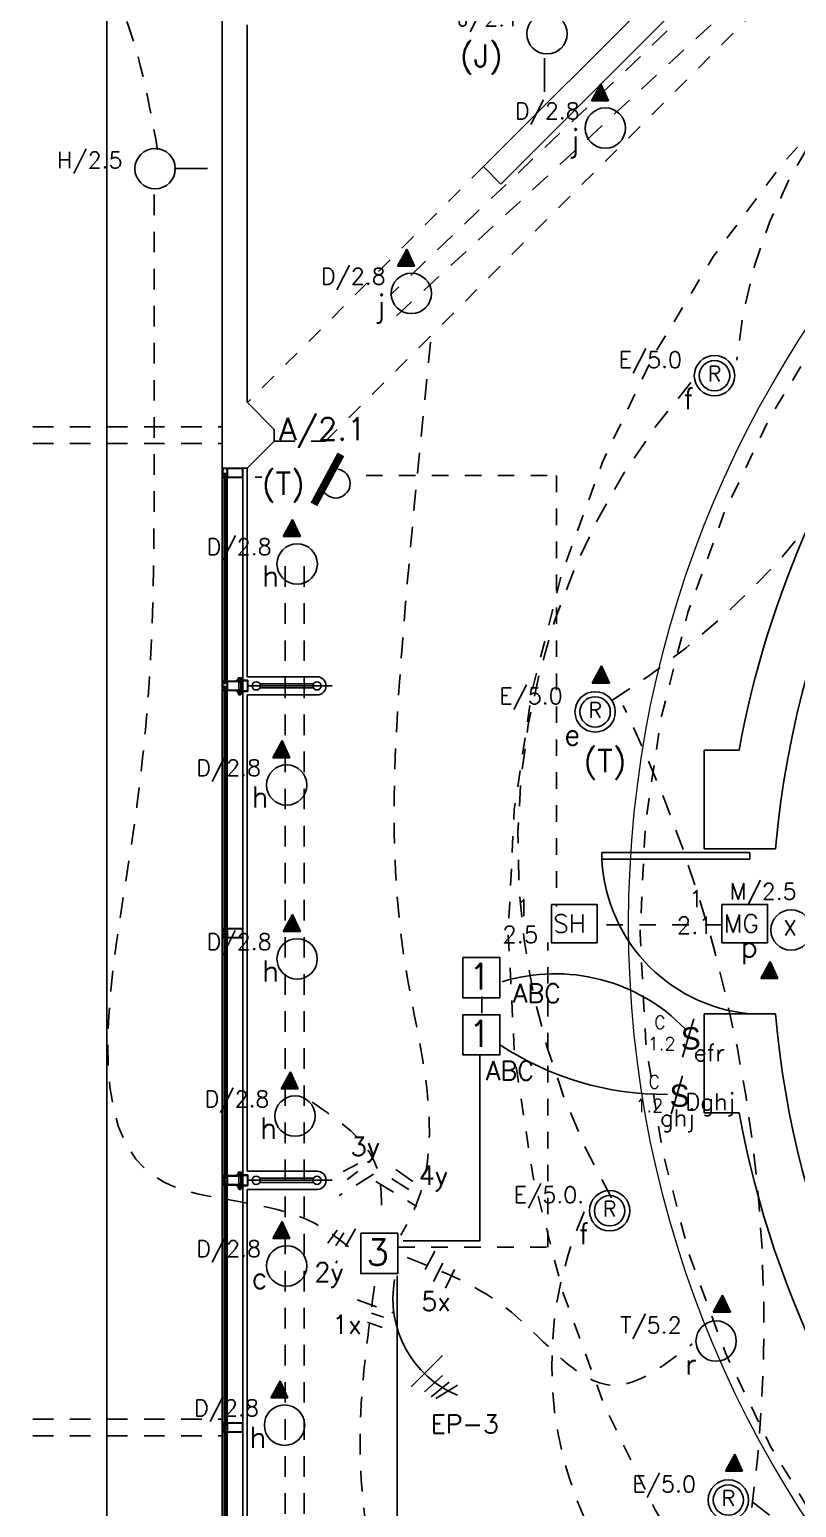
# Model space of a CAD drawing. Extents: x 630.7 to 694.4, y 620.3 to 665.5.
# Drawn here: x 666.73 to 671.39, y 640.06 to 649.03 of the extents above; entities that cross this region are included whole.
import ezdxf

# ---------------------------------------------------------------- set-up
doc = ezdxf.new("R2010")
doc.units = 0
doc.header["$LTSCALE"] = 0.5
doc.header["$MEASUREMENT"] = 0
for name, pattern in [('DASHED2', [0.375, 0.25, -0.125]), ('HIDDEN', [0.375, 0.25, -0.125]), ('HIDDEN2', [0.1875, 0.125, -0.0625]), ('PHANTOM2', [31.75, 15.875, -3.175, 3.175, -3.175, 3.175, -3.175])]:
    doc.linetypes.add(name, pattern=pattern)
for name, color, linetype in [('ALUMBRADO', 3, 'CONTINUOUS'), ('LUCES', 170, 'CONTINUOUS'), ('PARED', 1, 'CONTINUOUS'), ('paredes', 1, 'CONTINUOUS'), ('pisoplanta', 1, 'CONTINUOUS'), ('PROYECCIONES', 6, 'HIDDEN'), ('PUERTAS', 6, 'CONTINUOUS'), ('SEÑALES', 4, 'CONTINUOUS'), ('texturas', 6, 'CONTINUOUS'), ('TOMAS', 4, 'HIDDEN2'), ('tuberia_alumbrado', 3, 'DASHED2'), ('ventanas', 6, 'CONTINUOUS'), ('vidrio', 6, 'CONTINUOUS')]:
    doc.layers.add(name, color=color, linetype=linetype)
doc.styles.add('romans', font='romans.shx')

# ---------------------------------------------------------------- blocks, each defined once
blk = doc.blocks.new('apoymuro-cortina')
at = {"layer": 'vidrio', "color": 1, "linetype": 'Continuous'}
for p, q in [((0, 0), (-0.0989, 0)), ((0, -0.0574), (0, 0)), ((-0.125, -0.0006), (-0.125, -0.0568)), ((-0.1193, 0), (-0.1244, 0)), ((-0.1244, -0.0574), (-0.1193, -0.0574)), ((-0.122, -0.0096), (-0.122, -0.0032)), ((-0.122, -0.032), (-0.122, -0.0134)), ((-0.0962, -0.032), (-0.122, -0.032)), ((-0.122, -0.0348), (-0.0962, -0.0348)), ((-0.122, -0.044), (-0.122, -0.0348)), ((-0.122, -0.0542), (-0.122, -0.0478)), ((-0.1213, -0.0026), (-0.1199, -0.0026)), ((-0.1199, -0.0102), (-0.1213, -0.0102)), ((-0.1213, -0.0128), (-0.1193, -0.0128)), ((-0.1193, -0.0447), (-0.1213, -0.0447)), ((-0.1213, -0.0472), (-0.1199, -0.0472)), ((-0.1199, -0.0549), (-0.1213, -0.0549)), ((-0.1199, -0.0026), (-0.1199, -0.0038)), ((-0.1199, -0.0089), (-0.1199, -0.0102)), ((-0.1199, -0.0472), (-0.1199, -0.0485)), ((-0.1199, -0.0536), (-0.1199, -0.0549)), ((-0.1186, -0.0038), (-0.1186, -0.0006)), ((-0.1186, -0.0121), (-0.1186, -0.0089)), ((-0.1186, -0.0485), (-0.1186, -0.0453)), ((-0.1186, -0.0568), (-0.1186, -0.0536)), ((-0.0995, -0.0006), (-0.0995, -0.0038)), ((-0.0995, -0.0089), (-0.0995, -0.0121)), ((-0.0995, -0.0453), (-0.0995, -0.0485)), ((-0.0995, -0.0536), (-0.0995, -0.0568)), ((-0.0989, -0.0128), (-0.0968, -0.0128)), ((-0.0968, -0.0447), (-0.0989, -0.0447)), ((-0.0989, -0.0574), (-0.0938, -0.0574)), ((-0.0982, -0.0026), (-0.0968, -0.0026)), ((-0.0982, -0.0038), (-0.0982, -0.0026)), ((-0.0982, -0.0102), (-0.0982, -0.0089)), ((-0.0968, -0.0102), (-0.0982, -0.0102)), ((-0.0982, -0.0472), (-0.0968, -0.0472)), ((-0.0982, -0.0485), (-0.0982, -0.0472)), ((-0.0982, -0.0549), (-0.0982, -0.0536)), ((-0.0968, -0.0549), (-0.0982, -0.0549)), ((-0.0962, -0.0032), (-0.0962, -0.0096)), ((-0.0962, -0.0134), (-0.0962, -0.032)), ((-0.0962, -0.0348), (-0.0962, -0.044)), ((-0.0962, -0.0478), (-0.0962, -0.0542)), ((-0.0938, -0.0574), (0, -0.0574)), ((-0.0931, -0.0033), (-0.0931, -0.0541)), ((-0.0036, -0.0028), (-0.0926, -0.0028)), ((-0.0926, -0.0546), (-0.0036, -0.0546)), ((-0.0031, -0.0541), (-0.0031, -0.0033))]:
    blk.add_line(p, q, dxfattribs=at)
at = {"layer": 'vidrio', "linetype": 'Continuous'}
for p, q in [((-0.0397, 0.0015), (-0.0397, 0.0051)), ((-0.0397, 0.0051), (0.0307, 0.0051)), ((0.0272, 0.0015), (-0.0397, 0.0015)), ((-0.0318, 0.0056), (-0.0318, 0.0075)), ((-0.0318, 0.0075), (-0.0055, 0.0075)), ((-0.0055, 0.0056), (-0.0318, 0.0056)), ((-0.0087, 0.0103), (-0.0287, 0.0103)), ((-0.0287, 0.0103), (-0.0287, 0.0078)), ((-0.0287, 0.0078), (-0.0087, 0.0078)), ((-0.0283, 0.0111), (-0.0283, 0.0201)), ((-0.026, 0.0207), (-0.0113, 0.0207)), ((-0.0113, 0.0105), (-0.026, 0.0105)), ((-0.0237, 0.0201), (-0.0237, 0.0111)), ((-0.0145, 0.0208), (-0.0228, 0.0208)), ((-0.0137, 0.0111), (-0.0137, 0.0201)), ((-0.009, 0.0201), (-0.009, 0.0111)), ((-0.0087, 0.0078), (-0.0087, 0.0103)), ((-0.0055, 0.0075), (-0.0055, 0.0056)), ((0.0272, -0.0589), (0.0272, 0.0015)), ((0.0307, -0.0625), (0.0307, 0.0051)), ((-0.1052, -0.0438), (-0.1133, -0.0438)), ((-0.0397, -0.0589), (0.0272, -0.0589)), ((-0.0397, -0.0625), (-0.0397, -0.0589)), ((0.0307, -0.0625), (-0.0397, -0.0625)), ((-0.0318, -0.0631), (-0.0318, -0.065)), ((-0.0055, -0.0631), (-0.0318, -0.0631)), ((-0.0318, -0.065), (-0.0055, -0.065)), ((-0.0287, -0.0677), (-0.0287, -0.0652)), ((-0.0287, -0.0652), (-0.0087, -0.0652)), ((-0.0087, -0.0677), (-0.0287, -0.0677)), ((-0.0283, -0.0686), (-0.0283, -0.0775)), ((-0.0113, -0.068), (-0.026, -0.068)), ((-0.026, -0.0782), (-0.0113, -0.0782)), ((-0.0127, -0.0055), (-0.0248, -0.0055)), ((-0.0248, -0.0055), (-0.0248, -0.0516)), ((-0.0248, -0.0516), (-0.0127, -0.0516)), ((-0.0247, -0.083), (-0.0247, -0.0782)), ((-0.0127, -0.0792), (-0.0247, -0.0792)), ((-0.0127, -0.0811), (-0.0247, -0.0811)), ((-0.0247, -0.083), (-0.0237, -0.0839)), ((-0.0127, -0.083), (-0.0247, -0.083)), ((-0.0237, -0.0775), (-0.0237, -0.0686)), ((-0.0136, -0.0839), (-0.0237, -0.0839)), ((-0.0145, -0.0783), (-0.0228, -0.0783)), ((-0.0145, -0.0802), (-0.0228, -0.0802)), ((-0.0145, -0.0821), (-0.0228, -0.0821)), ((-0.0187, -0.0838), (-0.0187, -0.0839)), ((-0.0137, -0.0686), (-0.0137, -0.0775)), ((-0.0127, -0.083), (-0.0136, -0.0839)), ((-0.0127, -0.0516), (-0.0127, -0.0055)), ((-0.0127, -0.083), (-0.0127, -0.0782)), ((-0.009, -0.0775), (-0.009, -0.0686)), ((-0.0087, -0.0652), (-0.0087, -0.0677)), ((-0.0055, -0.065), (-0.0055, -0.0631))]:
    blk.add_line(p, q, dxfattribs=at)
at = {"layer": 'vidrio', "color": 1, "linetype": 'Continuous', "extrusion": (0, 0, -1)}
for centre, major_axis, start_param, end_param in [((-0.0989, -0.0006), (0.000451, -0.000451), 2.356194, 3.926991), ((-0.1244, -0.0006), (0.000451, -0.000451), 2.356194, 3.926991), ((-0.1244, -0.0568), (0.000451, 0.000451), 2.356194, 3.926991), ((-0.1213, -0.0032), (0.000451, -0.000451), 2.356194, 3.926991), ((-0.1213, -0.0096), (0.000451, 0.000451), 2.356194, 3.926991), ((-0.1213, -0.0134), (0.000451, -0.000451), 2.356194, 3.926991), ((-0.1213, -0.044), (0.000451, 0.000451), 2.356194, 3.926991), ((-0.1213, -0.0478), (0.000451, -0.000451), 2.356194, 3.926991), ((-0.1213, -0.0542), (0.000451, 0.000451), 2.356194, 3.926991), ((-0.1193, -0.0038), (0.000451, 0.000451), 2.356194, 3.926991), ((-0.1193, -0.0089), (0.000451, -0.000451), 2.356194, 3.926991), ((-0.1193, -0.0485), (0.000451, 0.000451), 2.356194, 3.926991), ((-0.1193, -0.0536), (0.000451, -0.000451), 2.356194, 3.926991), ((-0.1193, -0.0006), (0.000451, -0.000451), 3.926991, 5.497787), ((-0.1193, -0.0038), (0.000451, -0.000451), -0.785398, 0.785398), ((-0.1193, -0.0089), (0.000451, -0.000451), 3.926991, 5.497787), ((-0.1193, -0.0121), (0.000451, -0.000451), -0.785398, 0.785398), ((-0.1193, -0.0453), (0.000451, -0.000451), 3.926991, 5.497787), ((-0.1193, -0.0485), (0.000451, -0.000451), -0.785398, 0.785398), ((-0.1193, -0.0536), (0.000451, -0.000451), 3.926991, 5.497787), ((-0.1193, -0.0568), (0.000451, -0.000451), -0.785398, 0.785398), ((-0.0989, -0.0038), (0.000451, 0.000451), 2.356194, 3.926991), ((-0.0989, -0.0089), (0.000451, -0.000451), 2.356194, 3.926991), ((-0.0989, -0.0121), (0.000451, 0.000451), 2.356194, 3.926991), ((-0.0989, -0.0453), (0.000451, -0.000451), 2.356194, 3.926991), ((-0.0989, -0.0485), (0.000451, 0.000451), 2.356194, 3.926991), ((-0.0989, -0.0536), (0.000451, -0.000451), 2.356194, 3.926991), ((-0.0989, -0.0568), (0.000451, 0.000451), 2.356194, 3.926991), ((-0.0989, -0.0038), (0.000451, -0.000451), -0.785398, 0.785398), ((-0.0989, -0.0089), (0.000451, -0.000451), 3.926991, 5.497787), ((-0.0989, -0.0485), (0.000451, -0.000451), -0.785398, 0.785398), ((-0.0989, -0.0536), (0.000451, -0.000451), 3.926991, 5.497787), ((-0.0968, -0.0032), (0.000451, 0.000451), 5.497787, 7.068583), ((-0.0968, -0.0096), (0.000451, -0.000451), -0.785398, 0.785398), ((-0.0968, -0.0134), (0.000451, -0.000451), 3.926991, 5.497787), ((-0.0968, -0.044), (0.000451, -0.000451), -0.785398, 0.785398), ((-0.0968, -0.0478), (0.000451, 0.000451), 5.497787, 7.068583), ((-0.0926, -0.0033), (0.000361, 0.000361), 3.926991, 5.497787), ((-0.0926, -0.0541), (0.000361, 0.000361), 2.356194, 3.926991)]:
    blk.add_ellipse(centre, major_axis=major_axis, ratio=1, start_param=start_param, end_param=end_param, dxfattribs=at)
at = {"layer": 'vidrio', "linetype": 'Continuous', "extrusion": (0, 0, -1)}
for centre, major_axis, start_param, end_param in [((-0.026, 0.0161), (0.00325, -0.00325), 3.399063, 4.454918), ((-0.026, 0.0151), (0.00325, -0.00325), 0.257471, 1.313326), ((-0.0187, 0.0004), (0.0144, -0.0144), 3.678281, 4.175701), ((-0.0187, 0.0309), (0.0144, 0.0144), 2.107484, 2.604904), ((-0.0113, 0.0161), (0.00325, -0.00325), 3.399063, 4.454918), ((-0.0113, 0.0151), (0.00325, -0.00325), 0.257471, 1.313326), ((-0.026, -0.0726), (0.00325, 0.00325), 4.96986, 6.025715), ((-0.026, -0.0736), (0.00325, 0.00325), 1.828267, 2.884122), ((-0.0187, -0.0883), (0.0144, 0.0144), 5.249077, 5.746497), ((-0.0187, -0.0578), (0.0144, -0.0144), 0.536688, 1.034108), ((-0.0113, -0.0726), (0.00325, 0.00325), 4.96986, 6.025715), ((-0.0113, -0.0736), (0.00325, 0.00325), 1.828267, 2.884122)]:
    blk.add_ellipse(centre, major_axis=major_axis, ratio=1, start_param=start_param, end_param=end_param, dxfattribs=at)
at = {"layer": 'vidrio', "color": 5, "linetype": 'Continuous', "extrusion": (0, 0, -1)}
for centre, major_axis, start_param, end_param in [((-0.0036, -0.0033), (0.000361, -0.000361), 3.926991, 5.497787), ((-0.0036, -0.0541), (0.000361, 0.000361), 0.785398, 2.356194)]:
    blk.add_ellipse(centre, major_axis=major_axis, ratio=1, start_param=start_param, end_param=end_param, dxfattribs=at)

msp = doc.modelspace()

# ---------------------------------------------------------------- linework, layer by layer
at = {"layer": 'ALUMBRADO', "linetype": 'Continuous'}
for p, q in [((669.8603, 648.6493), (669.8603, 648.8521)), ((667.8155, 648.1845), (667.6128, 648.1845))]:
    msp.add_line(p, q, dxfattribs=at)
at = {"layer": 'ALUMBRADO', "color": 1}
for p, q in [((670.2021, 648.6979), (670.1455, 648.5942)), ((670.2493, 648.5942), (670.2021, 648.6979)), ((670.1455, 648.5942), (670.2493, 648.5942)), ((669.0245, 647.6947), (668.9678, 647.591)), ((669.0716, 647.591), (669.0245, 647.6947)), ((668.9678, 647.591), (669.0716, 647.591)), ((668.3318, 646.0534), (668.2752, 645.9497)), ((668.379, 645.9497), (668.3318, 646.0534)), ((668.2752, 645.9497), (668.379, 645.9497)), ((670.2072, 645.1652), (670.1506, 645.0615)), ((670.2544, 645.0615), (670.2072, 645.1652)), ((670.1506, 645.0615), (670.2544, 645.0615)), ((668.2678, 644.7123), (668.2112, 644.6086)), ((668.315, 644.6086), (668.2678, 644.7123)), ((668.2112, 644.6086), (668.315, 644.6086)), ((668.3315, 643.657), (668.2748, 643.5533)), ((668.3786, 643.5533), (668.3315, 643.657)), ((668.2748, 643.5533), (668.3786, 643.5533)), ((671.2303, 643.3729), (671.1736, 643.2691)), ((671.2774, 643.2691), (671.2303, 643.3729)), ((671.1736, 643.2691), (671.2774, 643.2691)), ((668.3187, 642.7035), (668.2621, 642.5998)), ((668.3659, 642.5998), (668.3187, 642.7035)), ((668.2621, 642.5998), (668.3659, 642.5998)), ((668.2678, 641.7945), (668.2112, 641.6908)), ((668.315, 641.6908), (668.2678, 641.7945)), ((668.2112, 641.6908), (668.315, 641.6908)), ((670.9414, 641.3476), (670.8848, 641.2438)), ((670.9885, 641.2438), (670.9414, 641.3476)), ((670.8848, 641.2438), (670.9885, 641.2438)), ((668.2551, 640.8283), (668.1985, 640.7245)), ((668.3023, 640.7245), (668.2551, 640.8283)), ((668.1985, 640.7245), (668.3023, 640.7245)), ((671.0155, 640.3834), (670.9589, 640.2796)), ((671.0627, 640.2796), (671.0155, 640.3834)), ((670.9589, 640.2796), (671.0627, 640.2796))]:
    msp.add_line(p, q, dxfattribs=at)
at = {"layer": 'ALUMBRADO', "const_width": 0.0468}
msp.add_lwpolyline([(668.6248, 646.4493), (668.461, 646.1454)], dxfattribs=at)
at = {"layer": 'ALUMBRADO'}
for points in [[(669.3651, 643.3963), (669.5896, 643.3963), (669.5896, 643.1522), (669.3651, 643.1522)], [(669.3651, 643.0489), (669.5896, 643.0489), (669.5896, 642.8048), (669.3651, 642.8048)], [(668.7454, 641.7229), (668.9698, 641.7229), (668.9698, 641.4788), (668.7454, 641.4788)]]:
    msp.add_lwpolyline(points, close=True, dxfattribs=at)
for centre in [(669.8755, 649.0008), (670.2296, 648.4286), (667.4968, 648.1825), (669.052, 647.4254), (670.8922, 646.9264), (668.3593, 645.784), (670.1678, 644.8866), (668.2954, 644.443), (671.3569, 643.5633), (668.359, 643.3877), (668.3462, 642.4341), (670.2556, 641.8597), (668.2953, 641.5252), (670.902, 641.0689), (668.2826, 640.5589), (670.9762, 640.1047)]:
    msp.add_circle(centre, 0.1225, dxfattribs=at)
at = {"layer": 'ALUMBRADO', "color": 1}
for centre in [(670.8922, 646.9264), (670.1678, 644.8866), (670.2556, 641.8597), (670.9762, 640.1047)]:
    msp.add_circle(centre, 0.0921, dxfattribs=at)
at = {"layer": 'ALUMBRADO'}
msp.add_arc((668.5928, 646.272), 0.0878, 202.09688, 81.22378, dxfattribs=at)
at = {"layer": 'ALUMBRADO', "color": 1}
for points in [[(670.1455, 648.5942), (670.2021, 648.6979), (670.2493, 648.5942)], [(668.9678, 647.591), (669.0245, 647.6947), (669.0716, 647.591)], [(668.2752, 645.9497), (668.3318, 646.0534), (668.379, 645.9497)], [(670.1506, 645.0615), (670.2072, 645.1652), (670.2544, 645.0615)], [(668.2112, 644.6086), (668.2678, 644.7123), (668.315, 644.6086)], [(668.2748, 643.5533), (668.3315, 643.657), (668.3786, 643.5533)], [(671.1736, 643.2691), (671.2303, 643.3729), (671.2774, 643.2691)], [(668.2621, 642.5998), (668.3187, 642.7035), (668.3659, 642.5998)], [(668.2112, 641.6908), (668.2678, 641.7945), (668.315, 641.6908)], [(670.8848, 641.2438), (670.9414, 641.3476), (670.9885, 641.2438)], [(668.1985, 640.7245), (668.2551, 640.8283), (668.3023, 640.7245)], [(670.9589, 640.2796), (671.0155, 640.3834), (671.0627, 640.2796)]]:
    msp.add_solid(points, dxfattribs=at)
at = {"layer": 'LUCES'}
for p, q in [((670.7658, 643.0249), (670.6977, 642.7923)), ((670.6976, 642.6775), (670.6295, 642.4449))]:
    msp.add_line(p, q, dxfattribs=at)
at = {"layer": 'PARED'}
msp.add_line((670.8299, 644.6548), (671.0411, 644.6548), dxfattribs=at)
at = {"layer": 'paredes'}
for p, q in [((669.4899, 648.1954), (672.5847, 651.2902)), ((669.5959, 648.0893), (672.4968, 650.9902)), ((667.9049, 646.3652), (667.9049, 649.1164)), ((668.0549, 649.0542), (668.0549, 646.7652)), ((669.4899, 648.1954), (669.5959, 648.0893)), ((668.2195, 646.6005), (668.0549, 646.7652)), ((668.0549, 646.3652), (668.2195, 646.5298)), ((668.2195, 646.5298), (668.2195, 646.6005)), ((668.0549, 646.3652), (667.9049, 646.3652)), ((670.8299, 644.6548), (670.8299, 644.0548)), ((670.8299, 642.4548), (670.8299, 643.0548))]:
    msp.add_line(p, q, dxfattribs=at)
at = {"layer": 'paredes', "color": 6}
msp.add_line((667.9049, 646.3652), (667.9049, 637.509), dxfattribs=at)
at = {"layer": 'paredes', "ltscale": 0.75}
for p, q in [((670.8299, 644.0548), (671.262, 644.0548)), ((670.8299, 643.0548), (671.262, 643.0548)), ((670.8299, 642.4548), (671.0411, 642.4548))]:
    msp.add_line(p, q, dxfattribs=at)
for radius, start, end in [(5.75, 4.98854, 175.01146), (6.05, 115.47064, 169.52432), (5.75, 184.98854, 259.98459), (6.05, 190.47568, 254.66496)]:
    msp.add_arc((676.9903, 643.5548), radius, start, end, dxfattribs=at)
at = {"layer": 'pisoplanta', "color": 6}
for p, q in [((668.0549, 646.3652), (668.0549, 645.0994)), ((668.4799, 645.0994), (668.0549, 645.0994)), ((668.4799, 644.9894), (668.0549, 644.9894)), ((668.0549, 642.0994), (668.0549, 644.9894)), ((668.4799, 642.0994), (668.0549, 642.0994)), ((668.4799, 641.9894), (668.0549, 641.9894)), ((668.0549, 641.9894), (668.0549, 639.0994))]:
    msp.add_line(p, q, dxfattribs=at)
for centre in [(668.4799, 645.0444), (668.4799, 642.0444)]:
    msp.add_arc(centre, 0.055, 270, 90, dxfattribs=at)
at = {"layer": 'PROYECCIONES', "ltscale": 0.8}
for p, q in [((668.5314, 646.5298), (672.7443, 650.7427)), ((669.4899, 648.1954), (668.0573, 646.7628))]:
    msp.add_line(p, q, dxfattribs=at)
at = {"layer": 'PROYECCIONES'}
for p, q in [((663.8299, 646.6152), (667.9049, 646.6152)), ((663.8299, 646.5152), (667.9049, 646.5152)), ((668.2195, 646.5298), (668.5314, 646.5298)), ((663.8299, 640.5944), (667.9049, 640.5944)), ((663.8299, 640.4944), (667.9049, 640.4944))]:
    msp.add_line(p, q, dxfattribs=at)
at = {"layer": 'PROYECCIONES', "color": 6}
for p, q in [((667.9165, 640.5504), (667.9246, 640.5504)), ((667.9337, 640.5189), (667.9337, 640.5182))]:
    msp.add_line(p, q, dxfattribs=at)
at = {"layer": 'PROYECCIONES', "ltscale": 0.8}
for radius, start in [(7.35, 270.37175), (6.55, 270.41716)]:
    msp.add_arc((676.9903, 643.5548), radius, start, 270, dxfattribs=at)
at = {"layer": 'PUERTAS'}
msp.add_line((668.1451, 646.3103), (668.1051, 646.3103), dxfattribs=at)
at = {"layer": 'PUERTAS', "ltscale": 0.1}
for p, q in [((671.1075, 644.0328), (670.2075, 644.0328)), ((671.1075, 644.0328), (671.1075, 643.9928)), ((671.1075, 643.9928), (670.2075, 643.9928))]:
    msp.add_line(p, q, dxfattribs=at)
msp.add_arc((671.1982, 644.0414), 0.9908, 180.49501, 264.7466, dxfattribs=at)
at = {"layer": 'SEÑALES', "color": 5}
for points in [[(669.9024, 643.7177), (670.1795, 643.7177), (670.1795, 643.4856), (669.9024, 643.4856)], [(670.9375, 643.7183), (671.2146, 643.7183), (671.2146, 643.4861), (670.9375, 643.4861)]]:
    msp.add_lwpolyline(points, close=True, dxfattribs=at)
at = {"layer": 'texturas', "color": 1}
msp.add_line((667.2049, 649.4063), (667.2049, 637.219), dxfattribs=at)
at = {"layer": 'TOMAS'}
for p, q in [((668.7771, 646.3199), (669.9337, 646.3199)), ((669.9337, 646.3199), (669.9337, 643.7061)), ((670.236, 643.595), (670.93, 643.595)), ((669.8809, 641.6383), (669.8809, 643.4876)), ((668.9734, 641.6383), (669.8809, 641.6383))]:
    msp.add_line(p, q, dxfattribs=at)
at = {"layer": 'tuberia_alumbrado'}
for p, q in [((672.2342, 650.5701), (668.9233, 647.4159)), ((668.9619, 647.2905), (672.4369, 650.5025)), ((668.2871, 639.3455), (668.2871, 645.7972)), ((668.4016, 639.3455), (668.4016, 645.7972)), ((668.7273, 642.1451), (668.6392, 642.097)), ((668.8234, 642.081), (668.6151, 641.9529)), ((668.7273, 642.097), (668.6632, 642.049)), ((668.8376, 642.0371), (669.0859, 641.885)), ((668.9337, 642.0531), (669.0378, 641.989)), ((668.9577, 642.1091), (669.0619, 642.0371)), ((668.602, 641.7429), (668.5459, 641.6628)), ((668.7142, 641.7509), (668.594, 641.5427)), ((668.6421, 641.7268), (668.594, 641.6468)), ((669.1948, 641.6148), (669.0907, 641.4147)), ((669.2429, 641.5427), (669.1868, 641.4307)), ((669.315, 641.5027), (669.2589, 641.3906)), ((668.7228, 641.3192), (668.9471, 641.2391)), ((668.8109, 641.2391), (668.883, 641.2151)), ((668.7868, 641.1831), (668.875, 641.1511))]:
    msp.add_line(p, q, dxfattribs=at)
at = {"layer": 'tuberia_alumbrado', "color": 4, "linetype": 'Continuous'}
for p, q in [((669.48, 643.1607), (669.48, 643.0585)), ((669.4686, 641.6769), (669.4686, 642.7989)), ((669.002, 641.6769), (669.4686, 641.6769))]:
    msp.add_line(p, q, dxfattribs=at)
at = {"layer": 'tuberia_alumbrado', "color": 4, "linetype": 'PHANTOM2'}
msp.add_line((668.9663, 641.4647), (668.9663, 639.6799), dxfattribs=at)
at = {"layer": 'tuberia_alumbrado', "color": 5, "linetype": 'Continuous'}
for p, q in [((669.2418, 640.981), (669.0513, 640.7906)), ((669.2418, 640.8607), (669.1315, 640.7605)), ((669.2819, 640.8206), (669.1716, 640.7305)), ((669.3321, 640.8006), (669.2017, 640.7204))]:
    msp.add_line(p, q, dxfattribs=at)
at = {"layer": 'tuberia_alumbrado', "color": 5, "linetype": 'Continuous', "lineweight": 15}
msp.add_circle((676.9552, 643.6002), 6.5842, dxfattribs=at)
at = {"layer": 'tuberia_alumbrado'}
for centre, radius, start, end in [((673.9771, 646.7587), 2.9613, 87.43989, 174.92806), ((667.718, 649.0317), 4.8085, 302.10234, 353.50514), ((673.9896, 644.0733), 4.2911, 139.04551, 209.97988), ((662.5695, 641.1832), 8.6231, 352.51614, 25.71304), ((672.1926, 640.9263), 2.2883, 156.08353, 266.63847), ((662.0359, 628.4236), 14.7908, 38.51491, 52.42169)]:
    msp.add_arc(centre, radius, start, end, dxfattribs=at)
at = {"layer": 'tuberia_alumbrado', "color": 4, "linetype": 'Continuous'}
for centre, radius, start, end in [((669.9253, 642.2013), 1.0965, 44.01363, 107.10839), ((670.595, 644.3971), 1.8314, 236.81208, 270.34215)]:
    msp.add_arc(centre, radius, start, end, dxfattribs=at)
at = {"layer": 'tuberia_alumbrado', "color": 5, "linetype": 'Continuous'}
msp.add_arc((669.5731, 641.3256), 0.6329, 169.41537, 247.61075, dxfattribs=at)
at = {"layer": 'tuberia_alumbrado'}
for points in [[(667.5124, 648.2976), (667.2369, 649.2807), (665.3869, 651.0746), (664.9015, 651.848)], [(667.4906, 648.0249), (667.4906, 646.4168), (667.3642, 644.1541), (667.5481, 642.0348), (668.4676, 641.7821), (668.709, 641.6098)], [(669.1685, 647.1291), (668.9888, 645.1835), (669.0188, 643.3277), (669.0787, 641.891), (668.9888, 641.7114)], [(668.4496, 642.5196), (668.839, 642.1305), (668.869, 641.8012)], [(669.026, 641.5753), (669.66, 641.2435), (670.2739, 640.801), (670.7569, 641.0524)], [(668.5095, 638.1196), (668.7791, 638.2992), (668.7791, 639.9454), (668.7791, 641.023), (668.839, 641.472)]]:
    msp.add_spline(points, degree=3, dxfattribs=at)
at = {"layer": 'ventanas'}
msp.add_line((668.0299, 646.3652), (668.0299, 637.5608), dxfattribs=at)
at = {"layer": 'vidrio', "color": 1, "linetype": 'Continuous'}
for p, q in [((667.9048, 646.3646), (667.9048, 646.3084)), ((667.9106, 646.3652), (667.9055, 646.3652)), ((667.9079, 646.3556), (667.9079, 646.362)), ((667.9079, 646.3332), (667.9079, 646.3518)), ((667.9337, 646.3332), (667.9079, 646.3332)), ((667.9085, 646.3626), (667.9099, 646.3626)), ((667.9099, 646.355), (667.9085, 646.355)), ((667.9085, 646.3524), (667.9106, 646.3524)), ((667.9099, 646.3626), (667.9099, 646.3614)), ((667.9099, 646.3563), (667.9099, 646.355)), ((667.9112, 646.3614), (667.9112, 646.3646)), ((667.9112, 646.3531), (667.9112, 646.3563)), ((667.9303, 646.3646), (667.9303, 646.3614)), ((667.9303, 646.3563), (667.9303, 646.3531)), ((668.0299, 646.3652), (667.931, 646.3652)), ((667.931, 646.3524), (667.933, 646.3524)), ((667.9316, 646.3626), (667.933, 646.3626)), ((667.9316, 646.3614), (667.9316, 646.3626)), ((667.9316, 646.355), (667.9316, 646.3563)), ((667.933, 646.355), (667.9316, 646.355)), ((667.9337, 646.362), (667.9337, 646.3556)), ((667.9337, 646.3518), (667.9337, 646.3332)), ((667.9367, 646.3619), (667.9367, 646.3111)), ((668.0263, 646.3624), (667.9372, 646.3624)), ((668.0268, 646.3111), (668.0268, 646.3619)), ((668.0299, 646.3078), (668.0299, 646.3652)), ((667.9055, 646.3078), (667.9106, 646.3078)), ((667.9079, 646.3304), (667.9337, 646.3304)), ((667.9079, 646.3212), (667.9079, 646.3304)), ((667.9079, 646.311), (667.9079, 646.3174)), ((667.9106, 646.3205), (667.9085, 646.3205)), ((667.9085, 646.318), (667.9099, 646.318)), ((667.9099, 646.3103), (667.9085, 646.3103)), ((667.9099, 646.318), (667.9099, 646.3167)), ((667.9099, 646.3116), (667.9099, 646.3103)), ((667.9112, 646.3167), (667.9112, 646.3199)), ((667.9112, 646.3084), (667.9112, 646.3116)), ((667.9303, 646.3199), (667.9303, 646.3167)), ((667.9303, 646.3116), (667.9303, 646.3084)), ((667.933, 646.3205), (667.931, 646.3205)), ((667.931, 646.3078), (667.9361, 646.3078)), ((667.9316, 646.318), (667.933, 646.318)), ((667.9316, 646.3167), (667.9316, 646.318)), ((667.9316, 646.3103), (667.9316, 646.3116)), ((667.933, 646.3103), (667.9316, 646.3103)), ((667.9337, 646.3304), (667.9337, 646.3212)), ((667.9337, 646.3174), (667.9337, 646.311)), ((667.9361, 646.3078), (668.0299, 646.3078)), ((667.9372, 646.3106), (668.0263, 646.3106)), ((667.9048, 643.5724), (667.9048, 643.5163)), ((667.9106, 643.5731), (667.9055, 643.5731)), ((667.9079, 643.5635), (667.9079, 643.5699)), ((667.9079, 643.5411), (667.9079, 643.5597)), ((667.9085, 643.5705), (667.9099, 643.5705)), ((667.9099, 643.5629), (667.9085, 643.5629)), ((667.9085, 643.5603), (667.9106, 643.5603)), ((667.9099, 643.5705), (667.9099, 643.5693)), ((667.9099, 643.5642), (667.9099, 643.5629)), ((667.9112, 643.5693), (667.9112, 643.5724)), ((667.9112, 643.561), (667.9112, 643.5642)), ((667.9303, 643.5724), (667.9303, 643.5693)), ((667.9303, 643.5642), (667.9303, 643.561)), ((668.0299, 643.5731), (667.931, 643.5731)), ((667.931, 643.5603), (667.933, 643.5603)), ((667.9316, 643.5705), (667.933, 643.5705)), ((667.9316, 643.5693), (667.9316, 643.5705)), ((667.9316, 643.5629), (667.9316, 643.5642)), ((667.933, 643.5629), (667.9316, 643.5629)), ((667.9337, 643.5699), (667.9337, 643.5635)), ((667.9337, 643.5597), (667.9337, 643.5411)), ((667.9367, 643.5698), (667.9367, 643.519)), ((668.0263, 643.5703), (667.9372, 643.5703)), ((668.0268, 643.519), (668.0268, 643.5698)), ((668.0299, 643.5157), (668.0299, 643.5731)), ((667.9055, 643.5157), (667.9106, 643.5157)), ((667.9337, 643.5411), (667.9079, 643.5411)), ((667.9079, 643.5383), (667.9337, 643.5383)), ((667.9079, 643.5291), (667.9079, 643.5383)), ((667.9079, 643.5189), (667.9079, 643.5252)), ((667.9106, 643.5284), (667.9085, 643.5284)), ((667.9085, 643.5259), (667.9099, 643.5259)), ((667.9099, 643.5182), (667.9085, 643.5182)), ((667.9099, 643.5259), (667.9099, 643.5246)), ((667.9099, 643.5195), (667.9099, 643.5182)), ((667.9112, 643.5246), (667.9112, 643.5278)), ((667.9112, 643.5163), (667.9112, 643.5195)), ((667.9303, 643.5278), (667.9303, 643.5246)), ((667.9303, 643.5195), (667.9303, 643.5163)), ((667.933, 643.5284), (667.931, 643.5284)), ((667.931, 643.5157), (667.9361, 643.5157)), ((667.9316, 643.5259), (667.933, 643.5259)), ((667.9316, 643.5246), (667.9316, 643.5259)), ((667.9316, 643.5182), (667.9316, 643.5195)), ((667.933, 643.5182), (667.9316, 643.5182)), ((667.9337, 643.5383), (667.9337, 643.5291)), ((667.9337, 643.5252), (667.9337, 643.5189)), ((667.9361, 643.5157), (668.0299, 643.5157)), ((667.9372, 643.5185), (668.0263, 643.5185)), ((667.9048, 640.5724), (667.9048, 640.5163)), ((667.9106, 640.5731), (667.9055, 640.5731)), ((667.9055, 640.5157), (667.9106, 640.5157)), ((667.9079, 640.5635), (667.9079, 640.5699)), ((667.9079, 640.5411), (667.9079, 640.5597)), ((667.9337, 640.5411), (667.9079, 640.5411)), ((667.9079, 640.5383), (667.9337, 640.5383)), ((667.9079, 640.5291), (667.9079, 640.5383)), ((667.9079, 640.5189), (667.9079, 640.5252)), ((667.9085, 640.5705), (667.9099, 640.5705)), ((667.9099, 640.5629), (667.9085, 640.5629)), ((667.9085, 640.5603), (667.9106, 640.5603)), ((667.9106, 640.5284), (667.9085, 640.5284)), ((667.9085, 640.5259), (667.9099, 640.5259)), ((667.9099, 640.5182), (667.9085, 640.5182)), ((667.9099, 640.5705), (667.9099, 640.5693)), ((667.9099, 640.5642), (667.9099, 640.5629)), ((667.9099, 640.5259), (667.9099, 640.5246)), ((667.9099, 640.5195), (667.9099, 640.5182)), ((667.9112, 640.5693), (667.9112, 640.5724)), ((667.9112, 640.561), (667.9112, 640.5642)), ((667.9112, 640.5246), (667.9112, 640.5278)), ((667.9112, 640.5163), (667.9112, 640.5195)), ((667.9303, 640.5724), (667.9303, 640.5693)), ((667.9303, 640.5642), (667.9303, 640.561)), ((667.9303, 640.5278), (667.9303, 640.5246)), ((667.9303, 640.5195), (667.9303, 640.5163)), ((668.0299, 640.5731), (667.931, 640.5731)), ((667.931, 640.5603), (667.933, 640.5603)), ((667.933, 640.5284), (667.931, 640.5284)), ((667.931, 640.5157), (667.9361, 640.5157)), ((667.9316, 640.5705), (667.933, 640.5705)), ((667.9316, 640.5693), (667.9316, 640.5705)), ((667.9316, 640.5629), (667.9316, 640.5642)), ((667.933, 640.5629), (667.9316, 640.5629)), ((667.9316, 640.5259), (667.933, 640.5259)), ((667.9316, 640.5246), (667.9316, 640.5259)), ((667.9316, 640.5182), (667.9316, 640.5195)), ((667.933, 640.5182), (667.9316, 640.5182)), ((667.9337, 640.5699), (667.9337, 640.5635)), ((667.9337, 640.5597), (667.9337, 640.5411)), ((667.9337, 640.5383), (667.9337, 640.5291)), ((667.9337, 640.5252), (667.9337, 640.5189)), ((667.9361, 640.5157), (668.0299, 640.5157)), ((667.9367, 640.5698), (667.9367, 640.519)), ((668.0263, 640.5703), (667.9372, 640.5703)), ((667.9372, 640.5185), (668.0263, 640.5185)), ((668.0268, 640.519), (668.0268, 640.5698)), ((668.0299, 640.5157), (668.0299, 640.5731))]:
    msp.add_line(p, q, dxfattribs=at)
at = {"layer": 'vidrio', "linetype": 'Continuous'}
for p, q in [((667.9165, 645.0595), (667.9165, 646.3214)), ((667.9246, 646.3214), (667.9165, 646.3214)), ((667.9206, 645.0595), (667.9206, 646.3214)), ((667.9246, 645.0595), (667.9246, 646.3214)), ((667.9339, 645.0731), (667.9335, 646.3078)), ((667.9165, 645.0293), (667.9165, 643.5504)), ((667.9206, 645.0293), (667.9206, 643.5504)), ((667.9246, 645.0293), (667.9246, 643.5504)), ((667.9339, 645.0157), (667.9339, 643.5731)), ((667.9165, 643.5293), (667.9165, 642.0504)), ((667.9246, 643.5293), (667.9165, 643.5293)), ((667.9206, 643.5293), (667.9206, 642.0504)), ((667.9246, 643.5293), (667.9246, 642.0504)), ((667.9339, 643.5157), (667.9339, 642.0731)), ((667.9165, 642.0293), (667.9165, 640.5504)), ((667.9206, 642.0293), (667.9206, 640.5504)), ((667.9246, 642.0293), (667.9246, 640.5504)), ((667.9339, 642.0157), (667.9339, 640.5731)), ((667.9165, 639.0505), (667.9165, 640.5294)), ((667.9246, 640.5293), (667.9165, 640.5293)), ((667.9206, 639.0505), (667.9206, 640.5294)), ((667.9246, 639.0505), (667.9246, 640.5294)), ((667.9339, 639.0731), (667.9339, 640.5157))]:
    msp.add_line(p, q, dxfattribs=at)
at = {"layer": 'vidrio', "color": 6}
for p, q in [((667.9165, 645.0595), (667.9246, 645.0595)), ((668.0606, 645.0444), (668.5711, 645.0444)), ((667.9165, 643.5504), (667.9246, 643.5504)), ((667.9165, 642.0504), (667.9246, 642.0504)), ((668.0606, 642.0444), (668.5711, 642.0444))]:
    msp.add_line(p, q, dxfattribs=at)
at = {"layer": 'vidrio', "color": 1}
for p, q in [((668.1322, 645.0569), (668.4582, 645.0569)), ((668.1322, 645.0319), (668.4582, 645.0319)), ((668.1322, 642.0569), (668.4582, 642.0569)), ((668.1322, 642.0319), (668.4582, 642.0319))]:
    msp.add_line(p, q, dxfattribs=at)
at = {"layer": 'vidrio'}
for centre in [(668.1106, 645.0444), (668.4799, 645.0444), (668.1106, 642.0444), (668.4799, 642.0444)]:
    msp.add_circle(centre, 0.025, dxfattribs=at)
at = {"layer": 'vidrio', "color": 1, "linetype": 'Continuous', "extrusion": (0, 0, -1)}
for centre, major_axis, start_param, end_param in [((667.9055, 646.3646), (0.000451, -0.000451), 2.356194, 3.926991), ((667.9085, 646.362), (0.000451, -0.000451), 2.356194, 3.926991), ((667.9085, 646.3556), (0.000451, 0.000451), 2.356194, 3.926991), ((667.9085, 646.3518), (0.000451, -0.000451), 2.356194, 3.926991), ((667.9106, 646.3614), (0.000451, 0.000451), 2.356194, 3.926991), ((667.9106, 646.3563), (0.000451, -0.000451), 2.356194, 3.926991), ((667.9106, 646.3646), (0.000451, -0.000451), 3.926991, 5.497787), ((667.9106, 646.3614), (0.000451, -0.000451), -0.785398, 0.785398), ((667.9106, 646.3563), (0.000451, -0.000451), 3.926991, 5.497787), ((667.9106, 646.3531), (0.000451, -0.000451), -0.785398, 0.785398), ((667.931, 646.3646), (0.000451, -0.000451), 2.356194, 3.926991), ((667.931, 646.3614), (0.000451, 0.000451), 2.356194, 3.926991), ((667.931, 646.3563), (0.000451, -0.000451), 2.356194, 3.926991), ((667.931, 646.3531), (0.000451, 0.000451), 2.356194, 3.926991), ((667.931, 646.3614), (0.000451, -0.000451), -0.785398, 0.785398), ((667.931, 646.3563), (0.000451, -0.000451), 3.926991, 5.497787), ((667.933, 646.362), (0.000451, 0.000451), 5.497787, 7.068583), ((667.933, 646.3556), (0.000451, -0.000451), -0.785398, 0.785398), ((667.933, 646.3518), (0.000451, -0.000451), 3.926991, 5.497787), ((667.9372, 646.3619), (0.000361, 0.000361), 3.926991, 5.497787), ((667.9055, 646.3084), (0.000451, 0.000451), 2.356194, 3.926991), ((667.9085, 646.3212), (0.000451, 0.000451), 2.356194, 3.926991), ((667.9085, 646.3174), (0.000451, -0.000451), 2.356194, 3.926991), ((667.9085, 646.311), (0.000451, 0.000451), 2.356194, 3.926991), ((667.9106, 646.3167), (0.000451, 0.000451), 2.356194, 3.926991), ((667.9106, 646.3116), (0.000451, -0.000451), 2.356194, 3.926991), ((667.9106, 646.3199), (0.000451, -0.000451), 3.926991, 5.497787), ((667.9106, 646.3167), (0.000451, -0.000451), -0.785398, 0.785398), ((667.9106, 646.3116), (0.000451, -0.000451), 3.926991, 5.497787), ((667.9106, 646.3084), (0.000451, -0.000451), -0.785398, 0.785398), ((667.931, 646.3199), (0.000451, -0.000451), 2.356194, 3.926991), ((667.931, 646.3167), (0.000451, 0.000451), 2.356194, 3.926991), ((667.931, 646.3116), (0.000451, -0.000451), 2.356194, 3.926991), ((667.931, 646.3084), (0.000451, 0.000451), 2.356194, 3.926991), ((667.931, 646.3167), (0.000451, -0.000451), -0.785398, 0.785398), ((667.931, 646.3116), (0.000451, -0.000451), 3.926991, 5.497787), ((667.933, 646.3212), (0.000451, -0.000451), -0.785398, 0.785398), ((667.933, 646.3174), (0.000451, 0.000451), 5.497787, 7.068583), ((667.9372, 646.3111), (0.000361, 0.000361), 2.356194, 3.926991), ((667.9055, 643.5724), (0.000451, -0.000451), 2.356194, 3.926991), ((667.9085, 643.5699), (0.000451, -0.000451), 2.356194, 3.926991), ((667.9085, 643.5635), (0.000451, 0.000451), 2.356194, 3.926991), ((667.9085, 643.5597), (0.000451, -0.000451), 2.356194, 3.926991), ((667.9106, 643.5693), (0.000451, 0.000451), 2.356194, 3.926991), ((667.9106, 643.5642), (0.000451, -0.000451), 2.356194, 3.926991), ((667.9106, 643.5724), (0.000451, -0.000451), 3.926991, 5.497787), ((667.9106, 643.5693), (0.000451, -0.000451), -0.785398, 0.785398), ((667.9106, 643.5642), (0.000451, -0.000451), 3.926991, 5.497787), ((667.9106, 643.561), (0.000451, -0.000451), -0.785398, 0.785398), ((667.931, 643.5724), (0.000451, -0.000451), 2.356194, 3.926991), ((667.931, 643.5693), (0.000451, 0.000451), 2.356194, 3.926991), ((667.931, 643.5642), (0.000451, -0.000451), 2.356194, 3.926991), ((667.931, 643.561), (0.000451, 0.000451), 2.356194, 3.926991), ((667.931, 643.5693), (0.000451, -0.000451), -0.785398, 0.785398), ((667.931, 643.5642), (0.000451, -0.000451), 3.926991, 5.497787), ((667.933, 643.5699), (0.000451, 0.000451), 5.497787, 7.068583), ((667.933, 643.5635), (0.000451, -0.000451), -0.785398, 0.785398), ((667.933, 643.5597), (0.000451, -0.000451), 3.926991, 5.497787), ((667.9372, 643.5698), (0.000361, 0.000361), 3.926991, 5.497787), ((667.9055, 643.5163), (0.000451, 0.000451), 2.356194, 3.926991), ((667.9085, 643.5291), (0.000451, 0.000451), 2.356194, 3.926991), ((667.9085, 643.5252), (0.000451, -0.000451), 2.356194, 3.926991), ((667.9085, 643.5189), (0.000451, 0.000451), 2.356194, 3.926991), ((667.9106, 643.5246), (0.000451, 0.000451), 2.356194, 3.926991), ((667.9106, 643.5195), (0.000451, -0.000451), 2.356194, 3.926991), ((667.9106, 643.5278), (0.000451, -0.000451), 3.926991, 5.497787), ((667.9106, 643.5246), (0.000451, -0.000451), -0.785398, 0.785398), ((667.9106, 643.5195), (0.000451, -0.000451), 3.926991, 5.497787), ((667.9106, 643.5163), (0.000451, -0.000451), -0.785398, 0.785398), ((667.931, 643.5278), (0.000451, -0.000451), 2.356194, 3.926991), ((667.931, 643.5246), (0.000451, 0.000451), 2.356194, 3.926991), ((667.931, 643.5195), (0.000451, -0.000451), 2.356194, 3.926991), ((667.931, 643.5163), (0.000451, 0.000451), 2.356194, 3.926991), ((667.931, 643.5246), (0.000451, -0.000451), -0.785398, 0.785398), ((667.931, 643.5195), (0.000451, -0.000451), 3.926991, 5.497787), ((667.933, 643.5291), (0.000451, -0.000451), -0.785398, 0.785398), ((667.933, 643.5252), (0.000451, 0.000451), 5.497787, 7.068583), ((667.9372, 643.519), (0.000361, 0.000361), 2.356194, 3.926991), ((667.9055, 640.5724), (0.000451, -0.000451), 2.356194, 3.926991), ((667.9055, 640.5163), (0.000451, 0.000451), 2.356194, 3.926991), ((667.9085, 640.5699), (0.000451, -0.000451), 2.356194, 3.926991), ((667.9085, 640.5635), (0.000451, 0.000451), 2.356194, 3.926991), ((667.9085, 640.5597), (0.000451, -0.000451), 2.356194, 3.926991), ((667.9085, 640.5291), (0.000451, 0.000451), 2.356194, 3.926991), ((667.9085, 640.5252), (0.000451, -0.000451), 2.356194, 3.926991), ((667.9085, 640.5189), (0.000451, 0.000451), 2.356194, 3.926991), ((667.9106, 640.5693), (0.000451, 0.000451), 2.356194, 3.926991), ((667.9106, 640.5642), (0.000451, -0.000451), 2.356194, 3.926991), ((667.9106, 640.5246), (0.000451, 0.000451), 2.356194, 3.926991), ((667.9106, 640.5195), (0.000451, -0.000451), 2.356194, 3.926991), ((667.9106, 640.5724), (0.000451, -0.000451), 3.926991, 5.497787), ((667.9106, 640.5693), (0.000451, -0.000451), -0.785398, 0.785398), ((667.9106, 640.5642), (0.000451, -0.000451), 3.926991, 5.497787), ((667.9106, 640.561), (0.000451, -0.000451), -0.785398, 0.785398), ((667.9106, 640.5278), (0.000451, -0.000451), 3.926991, 5.497787), ((667.9106, 640.5246), (0.000451, -0.000451), -0.785398, 0.785398), ((667.9106, 640.5195), (0.000451, -0.000451), 3.926991, 5.497787), ((667.9106, 640.5163), (0.000451, -0.000451), -0.785398, 0.785398), ((667.931, 640.5724), (0.000451, -0.000451), 2.356194, 3.926991), ((667.931, 640.5693), (0.000451, 0.000451), 2.356194, 3.926991), ((667.931, 640.5642), (0.000451, -0.000451), 2.356194, 3.926991), ((667.931, 640.561), (0.000451, 0.000451), 2.356194, 3.926991), ((667.931, 640.5278), (0.000451, -0.000451), 2.356194, 3.926991), ((667.931, 640.5246), (0.000451, 0.000451), 2.356194, 3.926991), ((667.931, 640.5195), (0.000451, -0.000451), 2.356194, 3.926991), ((667.931, 640.5163), (0.000451, 0.000451), 2.356194, 3.926991), ((667.931, 640.5693), (0.000451, -0.000451), -0.785398, 0.785398), ((667.931, 640.5642), (0.000451, -0.000451), 3.926991, 5.497787), ((667.931, 640.5246), (0.000451, -0.000451), -0.785398, 0.785398), ((667.931, 640.5195), (0.000451, -0.000451), 3.926991, 5.497787), ((667.933, 640.5699), (0.000451, 0.000451), 5.497787, 7.068583), ((667.933, 640.5635), (0.000451, -0.000451), -0.785398, 0.785398), ((667.933, 640.5597), (0.000451, -0.000451), 3.926991, 5.497787), ((667.933, 640.5291), (0.000451, -0.000451), -0.785398, 0.785398), ((667.933, 640.5252), (0.000451, 0.000451), 5.497787, 7.068583), ((667.9372, 640.5698), (0.000361, 0.000361), 3.926991, 5.497787), ((667.9372, 640.519), (0.000361, 0.000361), 2.356194, 3.926991)]:
    msp.add_ellipse(centre, major_axis=major_axis, ratio=1, start_param=start_param, end_param=end_param, dxfattribs=at)
at = {"layer": 'vidrio', "color": 5, "linetype": 'Continuous', "extrusion": (0, 0, -1)}
for centre, major_axis, start_param, end_param in [((668.0263, 646.3619), (0.000361, -0.000361), 3.926991, 5.497787), ((668.0263, 646.3111), (0.000361, 0.000361), 0.785398, 2.356194)]:
    msp.add_ellipse(centre, major_axis=major_axis, ratio=1, start_param=start_param, end_param=end_param, dxfattribs=at)

# ---------------------------------------------------------------- block references
at = {"layer": 'paredes', "color": 6}
for p in [(668.0299, 645.0731), (668.0299, 642.0731)]:
    msp.add_blockref('apoymuro-cortina', p, dxfattribs=at)

# ---------------------------------------------------------------- texts
at = {"layer": 'ALUMBRADO', "color": 1, "style": 'romans'}
for s, height, p in [('J/2.1', 0.09865, (669.3338, 649.0462)), ('(J)', 0.13705, (669.3477, 648.7995)), ('D/2.8', 0.09865, (669.681, 648.4835)), ('j', 0.1279, (670.0157, 648.2914)), ('H/2.5', 0.09865, (666.9016, 648.1854)), ('D/2.8', 0.09865, (668.5033, 647.4804)), ('j', 0.1279, (668.8381, 647.2882)), ('E/5.0', 0.09865, (670.3104, 646.9741)), ('R', 0.0929, (670.8512, 646.8908)), ('f', 0.1279, (670.7035, 646.7236)), ('A/2.1', 0.13705, (668.2506, 646.5345)), ('(T)', 0.13705, (668.1464, 646.2027)), ('D/2.8', 0.09865, (667.8106, 645.839)), ('h', 0.1279, (668.1454, 645.6468)), ('E/5.0', 0.09865, (669.5861, 644.9342)), ('R', 0.0929, (670.1269, 644.851)), ('e', 0.1279, (669.9792, 644.6838)), ('(T)', 0.13705, (670.0987, 644.5202)), ('D/2.8', 0.09865, (667.7467, 644.4979)), ('h', 0.1279, (668.0815, 644.3058)), ('M/2.5', 0.09865, (670.9849, 643.7477)), ('D/2.8', 0.09865, (667.8103, 643.4427)), ('X', 0.0929, (671.3112, 643.5303)), ('p', 0.1279, (671.0507, 643.3986)), ('h', 0.1279, (668.1451, 643.2505)), ('1', 0.1581, (669.4, 643.2024)), ('ABC', 0.11386, (669.668, 643.1229)), ('C', 0.0789, (670.5251, 642.9634)), ('1', 0.1581, (669.4, 642.855)), ('1.2', 0.07892, (670.4869, 642.8335)), ('efr', 0.10231, (670.7662, 642.7673)), ('ABC', 0.11386, (669.5044, 642.6529)), ('C', 0.0789, (670.491, 642.6024)), ('D/2.8', 0.09865, (667.7976, 642.4891)), ('Dghj', 0.10231, (670.714, 642.4692)), ('1.2', 0.07892, (670.4119, 642.4589)), ('ghj', 0.10231, (670.5617, 642.3722)), ('h', 0.1279, (668.1324, 642.2969)), ('3y', 0.11386, (668.6842, 642.193)), ('4y', 0.11386, (669.0975, 642.0175)), ('E/5.0.', 0.09865, (669.6739, 641.9074)), ('R', 0.0929, (670.2146, 641.8241)), ('D/2.8', 0.09865, (667.7467, 641.5802)), ('3', 0.1581, (668.7803, 641.5291)), ('2y', 0.11386, (668.4639, 641.4314)), ('c', 0.1279, (668.0815, 641.388)), ('5x', 0.11386, (669.1124, 641.2533)), ('1x', 0.11386, (668.5711, 641.1131)), ('T/5.2', 0.09865, (670.3203, 641.1165)), ('r', 0.1279, (670.7133, 640.8661)), ('D/2.8', 0.09865, (667.734, 640.6139)), ('h', 0.1279, (668.0687, 640.4217)), ('E/5.0', 0.09865, (670.3944, 640.1523)), ('R', 0.0929, (670.9352, 640.0691))]:
    msp.add_text(s, height=height, dxfattribs=at).set_placement(p)
at = {"layer": 'ALUMBRADO', "color": 3, "style": 'romans'}
msp.add_text('f', height=0.1279, dxfattribs=at).set_placement((670.067, 641.6569))
at = {"layer": 'LUCES'}
for p in [(670.6874, 642.8378), (670.6192, 642.4905)]:
    msp.add_text('S', height=0.1357, dxfattribs=at).set_placement(p)
at = {"layer": 'SEÑALES', "color": 1, "style": 'romans'}
for s, p in [('SH', (669.9139, 643.5471)), ('MG', (670.9491, 643.5476))]:
    msp.add_text(s, height=0.11007, dxfattribs=at).set_placement(p)
at = {"layer": 'TOMAS', "color": 1, "style": 'romans'}
for s, height, p in [('1', 0.1022, (669.6861, 643.6464)), ('1', 0.1022, (670.7368, 643.7012)), ('2.1', 0.10221, (670.6627, 643.5401)), ('2.5', 0.10221, (669.6044, 643.4844)), ('EP-3', 0.11251, (669.1692, 640.5099))]:
    msp.add_text(s, height=height, dxfattribs=at).set_placement(p)

doc.saveas('drawing.dxf')
